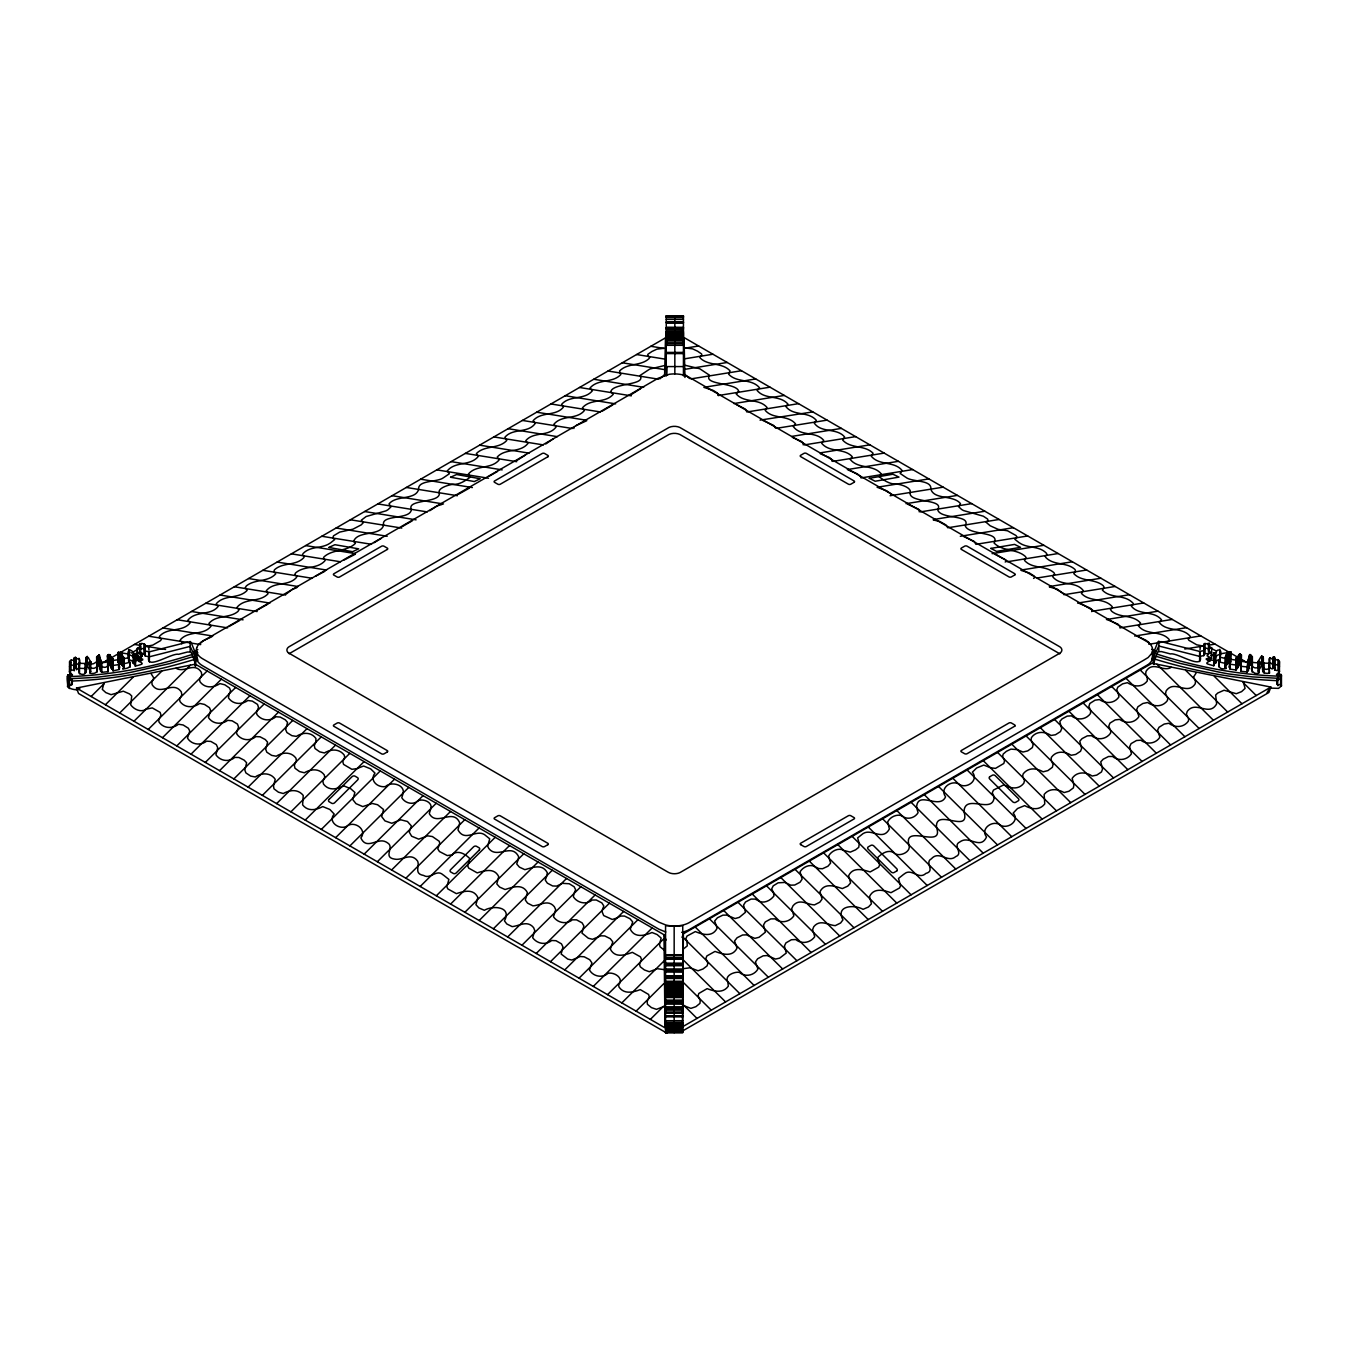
<?xml version="1.0" encoding="UTF-8"?>
<svg xmlns="http://www.w3.org/2000/svg" width="1349" height="1349" viewBox="0 0 1349 1349"><rect width="100%" height="100%" fill="white"/><g stroke="black" fill="none" stroke-linecap="round" stroke-linejoin="round"><path stroke-width="1.5" d="M90.231 673.202L90.4 661.533L90.147 673.32C103.772 675.208 93.081 660.201 98.899 655.091C99.354 680.503 102.322 663.286 99.168 655.31M683.387 933.812L682.375 1026.876L1270.893 687.079L1152.029 663.236L683.387 933.812L682.021 937.42M573.865 428.493L573.881 427.464M947.234 527.071L946.087 525.065L939.916 521.507L933.272 519.921M100.062 668.008L100.146 658.143M664.602 375.663L665.495 337.84L102.473 662.899M666.861 375.039L667.064 366.641M1249.478 654.923C1248.179 658.396 1244.554 681.599 1248.938 667.536C1249.663 628.634 1253.862 692.712 1251.197 655.462M119.403 657.857L118.931 658.801A1.922 1.568 0 0 0 119.42 659.56L113.114 660.454A14.266 11.652 0 0 0 113.215 659.105C110.163 655.968 114.361 673.64 110.888 667.688L110.045 655.007L108.595 654.552L108.004 671.667L101.833 672.342L100.551 671.161L101.141 660.487L99.91 658.835M113.046 658.481L113.029 670.841L119.42 669.475A1.922 1.568 0 0 1 118.931 668.716C121.14 667.89 118.004 664.753 119.403 662.831M140.903 646.289L137.294 648.313L137.497 659.003L142.69 659.121A21.871 17.857 0 0 0 142.69 659.914C135.945 661.684 143.837 662.494 141.847 664.163A61.025 49.829 0 0 1 139.014 665.124L135.237 666.153C136.266 657.671 136.148 655.294 132.168 651.196A3.069 2.513 0 0 0 131.038 650.471C129.133 648.296 127.548 652.478 130.128 652.174M137.497 659.003C137.193 655.58 144.714 657.772 141.949 652.899M1238.938 654.703L1238.483 665.512L1238.955 654.602L1240.406 654.147L1240.996 671.279L1247.167 671.937M108.561 662.781C108.561 670.402 98.275 667.401 99.573 661.33M122.911 668.733L123.973 667.654L120.955 663.944L121.562 652.022L118.105 652.478L119.353 655.799M120.955 663.944L121.68 652.107M108.308 654.788C106.655 654.973 107.633 658.868 108.578 656.744M107.633 656.457L107.886 667.586L108.224 656.912M129.15 649.729C124.192 659.02 137.632 667.907 122.81 668.919M72.121 679.778C73.655 689.491 66.573 685.241 70.755 675.242M1238.955 664.838L1239.765 654.147M70.452 671.094L70.03 672.999A10.202 8.33 0 0 0 70.435 673.842L70.924 675.529M69.794 671.802L70.03 677.957A10.202 8.33 0 0 0 70.435 678.8L71.497 680.79A2.765 2.26 0 0 0 72.205 680.958L71.767 683.656A3.12 2.546 0 0 0 72.121 684.213L72.155 684.297M1238.719 655.041L1238.112 667.3C1234.639 673.252 1238.837 655.58 1235.785 658.717A14.266 11.652 0 0 0 1235.886 660.066L1229.58 659.172A1.922 1.568 0 0 0 1230.069 658.396L1229.597 657.469M1235.819 658.312L1235.785 668.632A14.266 11.652 0 0 0 1235.886 669.981L1229.58 669.087A1.922 1.568 0 0 0 1230.069 668.328L1230.575 651.904L1230.035 663.337A1.922 1.568 0 0 1 1229.58 664.13L1235.886 665.023A14.266 11.652 0 0 1 1235.785 663.674C1236.527 662.494 1243.458 655.344 1240.422 661.314M97.415 656.339L96.622 656.997L97.904 657.486M110.888 667.688L109.994 664.855L108.527 664.484M135.271 666.001C136.603 662.426 132.573 664.703 132.168 661.128A3.069 2.513 0 0 0 131.038 660.403L129.15 659.661M149.081 651.904L178.608 644.417A311.332 254.202 0 0 1 187.612 642.057L191.086 642.242L194.138 649.898A133.922 109.353 0 0 1 195.622 656.137L195.622 666.069A133.922 109.353 0 0 0 194.138 659.813L191.086 652.157L187.612 651.989A311.332 254.202 0 0 0 178.608 654.332C172.183 652.478 145.743 670.79 148.677 657.148A2.985 2.445 0 0 0 147.749 656.474L145.254 656.019L145.085 644.552L141.999 643.406L139.706 643.709L139.706 653.641L141.949 656.221M145.254 656.019L145.085 644.552M1269.746 688.091L1278.515 688.378L1281.449 685.933L1281.449 675.141L1278.245 674.837M1281.533 685.815C1278.194 680.351 1276.356 694.836 1278.565 673.455A10.202 8.33 0 0 0 1278.97 672.611L1279.071 671.144M69.794 676.76L70.772 675.866A6.172 5.042 0 0 1 71.48 675.545L71.784 675.377A32.528 26.558 0 0 0 72.526 674.955L69.44 671.954L69.558 661.87A2.968 2.411 0 0 1 69.861 660.993L71.497 659.998L74.313 660.605A7.167 5.851 0 0 0 74.296 659.661C73.706 656.659 75.932 657.132 76.471 659.273C83.368 654.973 77.011 671.465 79.608 673.674C93.115 679.002 81.075 652.663 88.41 657.671A2.985 2.445 0 0 1 88.596 658.127L90.4 661.533M85.661 662.73L86.1 663.944M1274.653 658.548L1274.704 659.273A7.167 5.851 0 0 0 1274.687 660.217L1277.503 659.61L1279.139 660.605A2.968 2.411 0 0 1 1279.442 661.482L1279.442 671.414A2.968 2.411 0 0 0 1279.139 670.52C1271.163 671.937 1276.255 662.258 1274.232 656.896C1270.623 657.688 1276.424 673.016 1270.185 667.822C1258.55 675.697 1263.271 650.117 1262.9 658.599M1251.585 665.866L1251.535 655.58M90.771 661.752C91.614 668.413 99.236 657.418 99.556 661.718M1240.996 671.279L1241.08 654.585L1241.114 657.283L1240.422 656.339M113.029 670.841L113.114 670.386A14.266 11.652 0 0 0 113.215 669.037L113.181 658.7M86.252 657.435L86.1 658.986M69.44 671.954L69.558 671.802A2.968 2.411 0 0 1 69.861 670.908L71.497 669.913L74.313 670.537A7.167 5.851 0 0 0 74.296 669.576L74.431 658.801M1241.502 654.956L1241.114 667.199L1240.422 666.271M1213.763 665.765L1213.695 663.118L1215.82 662.915L1215.82 653L1213.78 653.085L1213.763 665.765L1209.986 664.72A61.025 49.829 0 0 1 1207.153 663.775C1204.977 662.14 1213.24 661.246 1206.31 659.509A21.871 17.857 0 0 0 1206.31 658.734L1211.722 658.295L1207.051 655.816L1209.294 653.236L1209.294 643.321L1203.915 644.164L1203.746 655.631L1201.251 656.069A2.985 2.445 0 0 0 1200.323 656.744C1203.19 670.335 1176.851 652.123 1170.392 653.945A311.332 254.202 0 0 0 1161.388 651.584L1157.914 651.769L1154.862 659.425A133.922 109.353 0 0 0 1153.648 664.416M1203.915 644.164L1203.746 655.631M1262.9 663.556L1263.339 662.325M1273.321 657.014L1272.495 659.29L1270.185 657.907L1268.971 658.919L1269.409 673.185L1269.139 663.539L1270.64 662.932L1272.495 664.399L1273.911 661.819L1274.704 664.231A7.167 5.851 0 0 0 1274.687 665.175L1277.503 664.568L1279.139 665.563A2.968 2.411 0 0 1 1279.442 666.44L1278.936 666.946M1273.152 657.216L1273.372 668.075M1263.052 657.148C1264.232 663.877 1258.061 674.955 1269.476 673.168M85.78 667.064L85.021 668.48L78.36 668.295L76.505 669.762L75.848 657.621M1151.641 660.015L1153.699 652.225L1152.366 651.466M97.921 658.312C96.386 658.683 96.217 664.231 97.904 662.46M1230.575 651.904C1224.336 650.876 1225.651 662.629 1226.089 668.345M1226.342 654.569L1225.246 667.654M110.399 655.749L110.685 666.811M1215.854 652.882L1216.832 650.808A3.069 2.513 0 0 1 1217.962 650.083C1227.185 648.852 1209.918 671.802 1226.19 668.531M1215.854 662.814L1216.832 660.723A3.069 2.513 0 0 1 1217.962 660.015L1219.85 659.273L1220.221 661.246M403.317 792.841C404.38 784.41 391.058 781.24 385.409 786.585C377.383 787.867 369.238 780.262 374.988 773.112L370.857 769.048A28.38 20.96 -20.8 0 0 370.267 768.711L363.606 766.013L357.148 768.542M315.835 742.27L315.919 738.476C311.096 731.748 302.547 732.254 296.358 736.385L291.907 735.677L286.932 732.558L285.668 729.657L287.556 722.423L285.347 719.826L280.187 717.061L275.972 716.757C270.07 721.513 261.588 720.821 256.917 714.498L256.445 712.424L258.536 707.416L257.507 704.397L252.33 701.109L247.879 700.485C241.724 704.903 233.006 704.566 228.436 697.855L229.178 693.892M430.803 808.641C433.012 802.166 422.557 798.001 417.634 801.036M1220.17 656.423L1219.85 654.299L1217.962 655.041A3.069 2.513 0 0 0 1216.832 655.766C1213.729 658.076 1214.724 661.769 1209.986 659.762A61.025 49.829 0 0 1 1208.906 659.408M79.844 688.563C77.281 692.341 61.093 685.916 70.317 685.444M130.111 667.317L130.145 662.275L123.737 663.759M1270.893 687.079L1268.853 692.509L682.139 1031.226M1278.548 685.005L1276.879 683.825A3.12 2.546 0 0 0 1277.233 683.252L1276.626 680.587A2.765 2.26 0 0 0 1277.503 680.385L1278.65 678.581A10.202 8.33 0 0 0 1278.97 677.569L1279.459 661.634M87.263 656.305L87.263 666.237L85.982 668.429M546.918 875.602L547.306 872.719C542.281 863.225 532.282 867.677 524.862 869.667L519.416 867.137L516.734 864.001L518.252 859.262M181.744 643.777L182.334 642.293L180.024 640.809L180.513 639.595C188.843 630.287 203.547 636.003 211.135 626.054L208.91 623.407C216.616 614.554 229.414 618.618 237.913 611.485L239.077 609.697L236.986 607.944L237.39 606.848C245.72 597.641 259.716 602.716 268.063 593.745L266.191 590.929C273.577 581.149 288.281 586.748 296.409 577.541L296.864 576.31L294.807 574.657L295.465 573.106C303.812 565.433 316.577 569.548 324.654 561.117L325.244 559.835L323.322 558.334L324.03 556.867C333.018 548.739 346.777 552.011 355.394 543.377L353.674 541.404M1229.647 655.412L1230.895 652.073M518.286 859.229L518.674 856.8C511.709 842.383 497.107 859.65 488.642 848.268L487.697 846.16L489.721 838.825L484.696 834.778A28.38 20.96 -20.8 0 0 483.937 834.323C475.506 829.466 464.832 842.383 458.002 829.922L459.739 822.907C453.129 807.343 436.638 827.106 429.286 813.582L430.769 808.675M1225.448 657.03L1225.735 658.11M831.827 461.071L832.299 459.958L829.618 457.648L820.31 453.719M573.831 893.712L573.409 896.866C577.524 903.054 586.377 905.01 592.16 900.036L596.292 899.985L601.839 902.886L603.812 905.972L601.856 911.131L603.678 915.566L612.311 919.478L617.151 917.893M1280.825 676.928L1281.533 675.883M1280.825 681.886L1280.943 679.323L1277.183 679.525M1213.729 663.067L1213.78 653.085M659.948 378.816L664.383 374.853M97.465 655.968L97.094 667.873M107.498 655.344L107.633 666.372M103.907 683.471L102.305 689.373L105.812 692.593L111.073 694.668L123.332 691.194L129.639 693.976L131.73 696L130.735 704.852C133.922 709.355 141.055 712.845 146.08 709.203M97.465 665.9L98.814 665.023L98.814 655.091L98.899 665.006M1228.045 653.624L1228.045 663.539L1226.342 664.484M718.359 395.442L717.415 393.065L713.301 390.485L703.841 387.348M148.997 650.218L148.677 647.216A2.985 2.445 0 0 0 147.749 646.542L145.254 646.104M148.997 655.176L148.677 652.174A2.985 2.445 0 0 0 147.749 651.5L145.254 651.061L143.938 648.616L139.706 648.667L141.223 649.628M403.284 792.875L401.783 797.697C404.852 803.009 412.676 805.336 417.6 801.087M546.868 875.653L545.266 880.088L547.34 883.157L552.635 885.956L556.648 886.108L562.415 883.342L569.244 883.747L574.151 886.782L575.652 889.784L573.881 893.662M315.784 742.304L314.266 745.643L315.025 748.526L319.679 751.831L324.401 752.961C330.775 749.083 339.004 748.425 344.18 755.002L344.737 757.278L342.798 761.73L343.557 764.394L351.853 769.301L356.979 768.66M1262.479 656.693L1261.737 655.918L1260.59 657.267A2.985 2.445 0 0 0 1260.404 657.739L1258.229 661.364L1258.853 672.915C1253.508 675.832 1250.068 667.94 1251.771 667.62M1258.853 672.915L1258.229 671.279L1260.404 667.671A2.985 2.445 0 0 1 1260.59 667.199L1261.737 665.833L1261.737 655.918M1091.763 611.653L1092.117 609.714L1089.773 607.876L1078.728 603.172M229.229 693.841L230.595 690.789L229.566 688.057L224.794 684.786L219.954 683.606C213.665 687.72 205.385 688.715 200.107 681.936L199.483 679.643L201.76 675.056L201.355 672.308C194.323 661.28 184.324 673.505 176.061 668.227M108.578 661.701C105.475 656.019 112.355 662.544 113.215 664.062A14.266 11.652 0 0 1 113.114 665.428L119.42 664.517A1.922 1.568 0 0 1 118.931 663.759L118.206 662.241L121.68 662.039M85.021 673.438L85.021 663.523L86.37 662.258M101.057 670.554L101.141 660.487M1239.596 664.163L1240.473 664.096M1235.819 668.227L1236.864 668.716M803.06 444.732L803.768 443.669L801.694 441.578L792.386 437.346M108.561 657.806C110.551 662.696 100.922 663.944 101.057 660.622M1249.444 666.187L1249.629 664.753L1251.197 665.377M286.14 594.1L292.379 589.361L296.831 587.675M119.724 662.713L119.909 652.579M890.846 495.302L891.031 493.936L886.681 490.8L877.12 487.259L928.871 478.895M1273.152 667.148L1274.721 667.081L1274.704 669.188A7.167 5.851 0 0 0 1274.687 670.149M128.593 651.398L128.577 661.398M1236.864 658.784L1238.112 656.187M630.725 394.903L640.556 388.697M87.162 666.322L88.41 667.586A2.985 2.445 0 0 1 88.596 668.059L90.771 671.684M402.255 526.582L412.221 520.832M429.758 510.715L437.093 505.926L441.848 504.509M97.921 663.27C97.432 670.251 88.528 669.897 88.596 663.101A2.985 2.445 0 0 0 88.41 662.629L87.263 661.263L86.521 662.055M120.955 654.012L123.552 657.418L123.552 667.333M122.169 664.888L122.287 654.855M70.418 675.529C64.651 672.122 68.344 684.297 67.551 686.321M545.738 443.973L553.107 438.948M1196.378 672.578L1193.578 677.046L1195.518 681.178L1195.265 683.724C1187.272 696.202 1174.406 678.952 1166.109 690.958L1165.502 693.74L1167.829 698.394L1167.34 700.654C1162.214 707.399 1153.833 706.825 1147.611 702.492L1142.856 703.487L1137.898 706.758L1136.718 709.523L1138.944 716.589C1134.56 723.317 1125.724 723.89 1119.636 719.388L1115.235 719.877L1109.94 723.115L1108.76 726.15L1110.868 731.209L1110.463 733.283C1105.893 739.623 1097.327 740.449 1091.476 735.66L1087.311 735.863L1082.083 738.611L1079.79 741.208L1081.645 748.408L1080.532 751.275L1075.693 754.445L1071.157 755.271C1064.901 751.275 1056.402 750.466 1051.444 757.261L1050.972 759.538L1053.046 764.411L1052.389 767.294L1047.853 770.616L1043.064 771.83C1036.656 768.053 1028.427 767.176 1023.2 773.82L1022.609 776.113L1024.515 780.548L1023.824 783.213C1018.293 790.227 1010.266 788.238 1003.723 784.882L993.454 790.092L992.257 792.858L994.179 796.837M91.142 696.506L104.379 683.353M105.407 704.751L133.028 677.316M119.69 712.997L161.728 671.246M133.973 721.243L190.411 665.192M148.221 729.472L207.139 670.976M162.47 737.701L221.371 679.188M176.77 745.946L235.67 687.45M191.018 754.175L249.936 695.679M205.301 762.421L264.202 703.908M219.567 770.65L278.467 712.154M233.866 778.913L292.767 720.417M248.115 787.142L307.016 728.645M262.364 795.37L321.264 736.858M276.629 803.599L335.547 745.103M290.895 811.845L349.796 753.332M305.194 820.091L364.095 761.595M321.332 829.416L380.249 770.92M335.631 837.662L394.549 779.166M349.897 845.907L408.798 787.394M364.163 854.136L423.08 795.64M377.332 861.741L436.25 803.245M391.615 869.987L450.515 811.491M405.864 878.216L464.781 819.72M420.163 886.478L479.08 827.982M436.317 895.787L495.218 837.291M450.617 904.049L509.517 845.553M464.865 912.278L523.766 853.782M479.148 920.524L538.049 862.028M493.397 928.753L552.297 870.24M507.646 936.982L566.546 878.486M521.945 945.227L580.846 886.731M536.211 953.473L595.111 894.977M550.476 961.702L609.394 903.206M564.742 969.931L623.643 911.435M579.041 978.194L637.942 919.698M593.273 986.423L652.191 927.927M607.539 994.651L663.978 938.6M621.822 1002.897L663.843 961.146M636.104 1011.143L663.725 983.708M650.37 1019.372L663.607 1006.236M113.181 668.615L112.136 669.104M98.241 655.58L98.005 665.546M1247.167 662.022L1240.996 661.364L1240.439 657.418M602.362 411.074L612.783 404.936M1240.237 664.18L1240.406 654.147M458.475 494.24L469.503 488.051M1199.919 651.5L1170.392 644.029A311.332 254.202 0 0 0 1161.388 641.669L1157.914 641.854L1154.862 649.493A133.922 109.353 0 0 0 1153.378 655.749L1153.378 664.012M131.207 653.135L141.004 647.318M74.347 668.868L74.279 667.468L75.848 667.536M919.124 511.76L919.748 510.411L918.585 509.197L907.658 504.222M517.207 460.262L525.334 455.102M1278.076 675.141L1278.582 673.522M228.908 626.56L239.667 620.473M123.265 658.514L123.552 657.418M123.265 663.472C124.513 659.965 117.785 653.759 119.049 659.779A4.856 3.963 0 0 0 119.353 660.757M683.454 948.954L687.282 945.885L686.911 941.197M257.389 610.018L267.996 604.065M1203.915 654.08L1209.294 653.236M101.799 662.376L101.9 672.291M373.943 542.804L381.177 538.42M1005.207 562.027L1006.236 561.235L1005.477 559.751L994.23 553.95M1033.604 578.417L1034.767 577.541L1034.009 575.939L1029.354 572.971L1021.328 570.475M1241.4 665.883L1240.692 664.315M195.622 656.137L195.285 666.305M195.285 661.347L195.622 661.111A133.922 109.353 0 0 0 194.138 654.855L190.175 646.39L149.081 656.862M1229.732 662.595C1231.974 662.612 1226.595 668.666 1230.423 667.384M1207.777 644.266L1209.294 643.321M1207.777 649.223L1209.294 648.279L1205.062 648.228L1203.746 650.673L1201.251 651.112A2.985 2.445 0 0 0 1200.323 651.786L1200.003 654.788M489.114 476.248L497.562 471.425M71.851 682.29L71.969 678.901M344.029 560.054L355.276 554.254M315.497 576.242L324.873 571.302M1279.56 671.566L1276.474 674.567A32.528 26.558 0 0 0 1277.216 674.989L1277.52 675.141A6.172 5.042 0 0 1 1278.228 675.478L1279.206 676.372M617.201 917.843L620.725 916.038L624.486 916.055L629.916 918.686L632.698 921.907L630.253 929.141C634.806 938.415 644.873 935.531 652.005 932.496L657.132 934.553L661.145 938.078L659.476 944.334L660.083 946.813L663.91 949.881M575.972 425.643L586.798 420.686M202.249 641.466L658.093 378.276L669.256 374.297A21.55 12.445 0 0 1 677.316 374.027A21.365 12.326 0 0 1 688.53 376.911L1147.797 642.107A21.365 12.343 0 0 1 1151.709 646.323A21.55 12.445 0 0 1 1151.844 653.27L1148.134 657.536L1143.514 660.336L688.816 922.834A21.365 12.326 0 0 1 681.667 925.313A21.517 12.428 0 0 1 665.765 924.976L658.936 922.21L202.637 658.767A21.365 12.343 0 0 1 197.966 654.737A21.533 12.428 0 0 1 196.684 647.824M197.139 651.769L195.807 652.528L197.865 660.319M289.124 653.725L669.104 434.395A8.6 4.974 0 0 1 679.829 434.462L1059.791 653.81M1238.483 665.512L1238.365 666.473L1238.365 655.648M452.033 854.828C457.615 849.432 465.439 854.018 469.789 858.639L467.732 866.007L468.727 868.132L477.209 872.87C484.476 870.712 494.29 867.424 498.759 876.681L496.803 883.915L499.636 887.086L505.049 889.514C512.418 887.271 522.518 883.157 527.392 892.616L525.317 900.036L527.577 903.139L532.906 905.837C540.14 905.533 547.863 898.957 554.338 906.697L555.704 909.681L553.495 916.78C557.71 923.003 566.529 924.706 572.381 919.799L576.563 919.849L582.093 922.851L583.864 925.937L581.992 933.12L588.333 938.23L592.531 939.292L600.946 935.801L604.79 935.936L610.271 938.685L612.8 941.889L610.338 949.089C615.127 958.515 625.11 954.991 632.377 952.343L640.471 956.863L641.517 959.409L639.51 964.299L640.286 966.828L644.417 969.965L649.307 971.718L657.368 968.717L663.809 969.577M140.903 651.263L137.294 653.27L138.273 653.725M141.544 656.407L141.544 653.101M146.114 709.169L152.285 707.905L160.126 712.373L161.02 715.206L158.693 719.911L159.047 722.137C163.92 728.814 172.487 728.865 178.54 724.228L183.16 724.986L188.354 728.241L189.771 731.057L187.494 738.139C191.659 744.783 200.596 745.828 206.582 741.157L210.882 741.444L216.312 744.597L217.729 747.683L215.941 754.833C220.376 761.14 228.993 762.32 234.81 757.413L238.891 757.48L244.186 760.162L246.631 762.775L244.843 770.026L245.889 772.893L250.661 776.08L255.248 776.973C261.504 772.589 270.694 772.437 275.23 779.334L273.493 785.978L273.999 788.861L278.45 792.2L283.29 793.532C289.748 789.873 297.927 788.794 303.238 795.438L302.614 804.864C308.112 811.913 316.189 809.99 322.731 806.584L329.51 809.316A27.604 20.387 -20.8 0 1 329.982 809.585L334.215 814.054C326.93 822.114 340.808 831.237 347.907 825.487C355.428 821.103 367.232 829.989 360.874 837.914C366.49 850.426 377.113 837.763 385.443 841.692A16.373 12.107 -20.8 0 1 387.551 842.906C394.987 847.189 382.475 857.188 394.515 859.094C402.306 860.898 410.855 851.826 417.634 861.134C419.977 866.294 413.502 873.714 423.67 875.467C430.601 879.7 436.435 868.621 443.13 874.911A27.604 20.387 -20.8 0 1 443.602 875.197L448.88 879.413L446.839 886.782L447.834 888.924L456.384 893.645C463.618 891.284 473.465 888.3 477.85 897.49L475.944 904.741L478.912 907.944L484.358 910.288C492.925 905.196 512.266 906.511 504.442 920.844L506.802 923.964L512.131 926.611C519.365 926.055 527.206 919.816 533.614 927.64L534.777 930.591L532.653 937.673C537.071 943.878 545.789 945.362 551.69 940.489L555.99 940.708L561.437 943.845L562.955 946.897L561.167 954.047L567.744 959.105L571.841 960.033L580.255 956.508L584.218 956.795L589.732 959.712L591.924 962.899L589.479 970.066C593.341 976.592 602.362 978.362 608.045 973.304C614.537 971.887 624.3 978.295 618.601 984.955L619.039 987.097C624.351 994.651 633.221 992.274 640.269 989.61L648.616 994.466L649.274 996.827L647.149 1001.548L647.436 1004.331L651.483 1007.636L656.491 1009.339L663.607 1006.607M451.949 854.878L447.261 855.586L439.437 851.523L437.801 848.926L439.74 843.412L439.285 841.321L432.388 836.549L427.734 835.857L418.696 839.145L411.647 836.228L409.236 832.114L411.378 825.942L407.449 821.49L400.754 819.804L391.8 823.278L384.937 820.883L381.716 816.668L383.521 809.484L377.602 804.746L372.29 803.464L362.78 806.584L355.984 803.65L352.763 799.552L354.905 792.487L350.824 788.794L343.658 785.809C337.098 789.148 329.089 791.205 323.558 784.157L322.849 781.493L324.772 777.058L324.182 774.748C318.954 768.104 310.708 768.997 304.318 772.775L299.529 771.561L294.993 768.239L294.335 765.355L296.392 760.482L295.937 758.189C290.979 751.41 282.481 752.219 276.225 756.216L271.689 755.389L266.832 752.219L265.719 749.353L267.591 742.152L265.281 739.539L260.07 736.807L255.905 736.588C250.037 741.394 241.488 740.567 236.918 734.227L236.513 732.153L238.604 727.094L237.441 724.042L232.129 720.804L227.745 720.332C221.674 724.801 212.822 724.278 208.437 717.533L210.663 710.468L209.466 707.685L204.508 704.431L199.77 703.419C193.548 707.77 185.167 708.343 180.041 701.598L179.552 699.338L181.862 694.684L181.272 691.902C172.959 679.879 160.109 697.129 152.117 684.668L151.864 682.122L153.803 677.991L150.987 673.505M197.831 649.577L193.902 651.584M133.956 653.928L134.158 663.759M664.281 365.613L649.78 369.036L639.982 375.528C646.694 385.544 613.104 382.661 610.81 391.598L613.272 394.245C605.145 403.756 590.66 398.242 582.464 407.786L584.336 410.585C576.546 419.994 561.993 414.598 553.967 424.176L556.176 426.857C548.79 437.11 533.664 431.157 525.79 440.668L527.864 443.534C519.938 453.281 505.504 447.952 497.275 456.974L499.231 459.79C491.272 469.671 476.079 464.393 468.204 474.292L470.261 477.141C465.22 480.817 459.486 484.797 452.944 484.325C448.492 484.797 437.481 488.237 439.268 492.705C441.342 503.497 406.572 498.877 411.293 509.332M1229.816 667.536L1229.917 655.934M1171.303 667.3C1163.04 672.595 1153.058 660.352 1146.026 671.38L1145.621 674.129L1147.173 676.928M1199.919 656.457L1158.825 646.002L1154.862 654.45A133.922 109.353 0 0 0 1153.378 660.706L1153.715 660.959M99.91 668.75L101.141 670.419M1220.137 653.86L1229.344 652.376L1229.209 662.224L1230.895 662.005M211.844 636.745L203.783 640.438L200.579 642.714L200.613 644.586L148.694 636.205M108.949 664.635L108.679 654.569M129.116 661.061L129.234 649.712M192.317 654.417C152.791 667.232 111.579 675.141 70.013 676.557M192.856 656.693L169.67 663.59L132.657 671.937A290.642 237.306 0 0 1 120.297 674.331L96.656 677.299L70.941 678.699M683.572 968.649L690.014 967.773L698.057 970.774L702.964 969.02L707.078 965.884L707.871 963.355L705.864 958.464L706.893 955.935L715.004 951.416C722.255 954.063 732.254 957.571 737.043 948.145L734.581 940.944L737.11 937.74L742.574 934.992L746.419 934.857L754.85 938.348L759.049 937.285L765.389 932.176L763.517 924.992L765.288 921.923L770.802 918.905L775.001 918.854C780.852 923.761 789.671 922.058 793.87 915.836L791.678 908.737L793.043 905.752C799.535 897.996 807.208 904.656 814.476 904.892L819.804 902.194L822.064 899.092L819.99 891.672C824.863 882.212 834.964 886.344 842.332 888.569L847.745 886.141L850.578 882.971L848.622 875.737C853.091 866.496 862.905 869.768 870.172 871.926L878.654 867.188L879.632 865.063L877.592 857.694C881.808 853.31 889.379 848.487 894.893 853.63C900.002 856.8 910.626 852.079 909.142 845.772C902.11 822.553 944.3 850.022 936.543 827.561C934.587 807.073 970.757 834.812 963.995 811.71C964.822 792.774 992.898 815.1 994.213 796.905M86.758 666.979L86.876 657.014M1249.832 664.838L1249.916 654.889M193.986 659.577C154.612 671.566 113.94 679.458 72.762 681.009M137.817 655.547L135.237 656.238L135.22 653.472M128.678 657.671L123.737 658.801M139.706 653.641L145.085 654.484M1238.365 666.473L1238.112 667.3M667.081 1033.25L78.546 693.47L76.488 688.057L195.335 664.163L663.978 934.722L666.052 940.152M1269.476 663.253L1263.979 663.118L1262.63 661.87M685.427 348.126L698.664 345.985M685.309 358.699L712.93 354.231M685.191 369.272L727.212 362.476M690.89 378.9L741.495 370.722M705.831 387.011L755.76 378.951M718.191 395.544L769.992 387.18M733.873 403.57L784.292 395.426M798.557 403.655L746.924 412.001L745.356 409.118L736.723 404.633M812.823 411.9L760.043 420.129M777.193 428.206L827.089 420.129M792.116 436.351L841.388 428.392M804.156 444.934L855.637 436.621M820.445 452.842L869.886 444.85M832.771 461.392L884.168 453.095M847.341 469.57L898.417 461.324M860.982 477.934L912.717 469.57M890.087 495.724L943.17 487.158M906.022 503.683L957.419 495.387M920.254 511.929L971.702 503.615M933.424 519.534L984.871 511.22M947.74 527.779L999.137 519.466M960.319 536.278L1013.403 527.695M1027.702 535.958L975.951 544.322L974.147 541.387L963.624 536.514M992.088 553.63L1043.839 545.283M1007.062 561.791L1058.139 553.528M1020.991 570.071L1072.388 561.757M1037.229 577.996L1086.67 570.003M1049.438 586.545L1100.919 578.232M1063.923 594.74L1115.168 586.461M1077.581 603.104L1129.467 594.724M1092.353 611.249L1143.733 602.952M1106.433 619.528L1158.015 611.181M1119.855 627.892L1172.264 619.427M1134.694 636.053L1186.564 627.673M1200.812 635.902L1148.893 644.282L1148.926 642.411L1145.723 640.134L1137.662 636.441M1184.793 649.021L1203.544 645.986M1209.109 645.092L1215.061 644.131M1210.846 655.361L1214.572 654.754M1240.068 661.195L1243.626 660.622M69.541 662.022L70.806 662.747M1203.746 645.699L1201.251 646.154A2.985 2.445 0 0 0 1200.323 646.829L1200.003 649.83M1267.015 692.712L1269.342 688.766M664.079 348.261L656.963 349.138L651.955 351.482L647.908 354.264L647.621 355.664L649.746 357.232L649.088 358.547C640.792 366.456 627.605 362.577 619.511 371.059L620.86 374.499C612.513 383.554 598.062 378.428 589.951 388.107L592.413 390.738C584.421 400.417 569.885 394.869 561.639 404.312L563.427 407.111C555.788 416.656 541.185 411.209 533.125 420.719L535.249 423.401C527.999 433.737 512.789 427.785 504.914 437.261L506.752 440.482C498.624 449.335 484.662 445.035 476.416 453.551L478.322 456.384C470.396 466.332 455.186 461.021 447.312 470.902L449.352 473.752L444.074 477.344A27.604 9.595 -14.8 0 1 443.619 477.613C437.632 482.571 417.617 479.704 418.612 489.434C415.408 500.378 396.016 494.965 389.035 503.919L390.974 506.887L388.023 509.669A16.373 5.7 -14.8 0 1 385.915 510.883L366.152 516.515L361.347 520.174L363.387 522.586L361.228 524.862L352.966 529.179L339.712 532.096L333.54 535.806L332.731 538.015M85.021 663.523L78.815 663.253L76.589 664.619L75.089 662.207L74.296 664.619A7.167 5.851 0 0 1 74.313 665.58L71.497 664.956L69.861 665.951A2.968 2.411 0 0 0 69.558 666.844L70.064 667.35M146.114 646.407L152.774 645.109L160.598 640.606L161.492 639.004L159.165 637.504L159.519 636.34C167.816 626.88 182.469 632.597 190.243 622.749L187.966 620.118C195.858 610.389 210.68 616.021 218.201 606.392L216.093 604.622L216.413 603.559C224.71 594.268 238.689 599.31 247.103 590.44L245.316 587.591L246.361 585.921C254.86 578.856 267.827 582.397 275.702 573.915L273.965 571.318L274.471 569.818C282.801 562.061 295.6 566.175 303.71 557.778L304.368 556.496L302.463 554.979L303.087 553.528C310.489 545.738 321.77 548.959 329.982 543.209A27.604 9.595 -14.8 0 0 330.454 542.956L334.687 539.549L332.748 538.032M666.254 315.902L683.437 315.784L683.437 375.949M666.254 316.155L683.437 316.155M666.254 316.442L683.437 316.442M666.254 316.745L683.437 316.745M666.254 317.555L683.437 317.555M666.254 319.393L683.437 319.393M666.254 322.023L683.437 322.023M666.254 322.377L683.437 322.377M666.254 322.512L683.437 322.529M666.254 322.816L683.437 322.816M666.254 327.908L683.437 328.009M666.254 328.127L683.437 328.127M666.254 328.38L683.437 328.38M666.254 329.578L683.437 329.578M666.254 331.196L683.437 331.196M666.254 331.685L683.437 331.685L666.254 331.938M666.254 332.984L683.437 332.967M666.254 333.304L683.437 333.304M666.254 333.591L683.437 333.591M666.254 333.827L683.437 333.877M666.254 334.754L683.437 334.754M666.254 334.99L683.437 334.99M666.254 335.378L683.437 335.26M666.254 335.614L683.437 335.614M683.437 335.901L666.254 335.901L683.437 336.171M666.254 336.491L683.437 336.491M666.254 336.862L683.437 336.862M666.254 337.149L683.437 337.25M666.254 337.554L683.437 337.554M666.254 337.705L683.437 337.705M666.254 339.189L683.437 339.189M666.254 339.712L683.437 339.712M666.254 340.37L683.437 340.37M666.254 342.106L683.437 342.106M666.254 343.658L683.437 343.658M666.254 345.31L683.437 345.31M666.254 352.409L683.437 352.409M666.254 353.59L683.437 353.59M666.254 366.574L683.437 366.574M665.563 954.738L682.746 954.738M665.563 954.974L682.746 954.974M665.563 957.234L682.746 957.234M665.563 958.532L682.746 958.532M665.563 958.937L682.746 958.937M665.563 959.021L682.746 959.038M665.563 963.22L682.746 963.22M665.563 963.692L682.746 963.692M665.563 963.894L682.746 963.894M665.563 964.383L682.746 964.383M665.563 965.462L682.746 965.378M665.563 965.547L682.746 965.547M665.563 970.403L682.746 970.403M665.563 970.622L682.746 970.622M665.563 971.347L682.746 971.347M665.563 971.415L682.746 971.55M665.563 971.752L682.746 971.752M665.563 976.457L682.746 976.457M665.563 977.536L682.746 977.536M665.563 978.109L682.746 977.924M665.563 978.261L682.746 978.261M665.563 978.463L682.746 978.463M665.563 981.364L682.746 981.364M665.563 981.65L682.746 981.65M665.563 981.87L682.746 981.87M665.563 982.376L682.746 982.376M665.563 982.628L682.746 982.628M682.746 983.269L665.563 983.438L682.746 983.573M665.563 984.804L682.746 984.804M665.563 985.613L682.746 985.664M682.746 985.782L665.563 985.984L682.746 986.035M665.563 986.355L682.746 986.355M665.563 986.743L682.746 986.743M665.563 986.861L682.746 986.861M665.563 987.249L682.746 987.249M665.563 987.468L682.746 987.468M665.563 988.227L682.746 988.227M665.563 988.345L682.746 988.345M665.563 988.615L682.746 988.615M665.563 989.559L682.746 989.407M665.563 990.807L682.746 990.807M665.563 991.97L682.746 992.055L665.563 992.257M665.563 993.235L682.746 993.235M665.563 993.555L682.746 993.555M665.563 993.876L682.746 993.876M665.563 994.28L682.746 994.28M665.563 995.09L682.746 995.09M665.563 995.444L682.746 995.444M665.563 996.169L682.746 996.169M665.563 997.535L682.746 997.535M665.563 1000.115L682.746 1000.115M665.563 1001.042L682.746 1001.042M665.563 1001.329L682.746 1001.329M665.563 1002.003L682.746 1002.003M665.563 1002.189L682.746 1002.189M665.563 1002.762L682.746 1002.762M665.563 1003.032L682.746 1003.032M665.563 1003.285L682.746 1003.302M665.563 1003.454L682.746 1003.454M665.563 1003.875L682.746 1003.909M665.563 1006.809L682.746 1006.809M665.563 1008.85L682.746 1008.85M665.563 1009.069L682.746 1009.069M665.563 1010.131L682.746 1010.131M665.563 1011.969L682.746 1011.969M665.563 1013.234L682.746 1013.234M665.563 1016.05L682.746 1016.05M665.563 1016.134L682.746 1016.134M665.563 1016.859L682.746 1016.859M665.563 1020.721L682.746 1020.721M665.563 1022.407L682.746 1022.407M665.563 1023.453L682.746 1023.453M665.563 1026.909L682.746 1026.909M665.563 1029.051L682.746 1029.051M665.563 1029.405L682.746 1029.405M665.563 1029.658L682.746 1029.658M665.563 1032.423L682.746 1032.423M665.563 1032.71L682.746 1032.727L682.746 925.819L665.563 925.819L665.563 1032.727M1203.392 646.104L1196.732 644.805L1188.907 640.303L1188.014 638.701L1190.341 637.2L1189.987 636.037C1181.673 626.627 1167.02 632.327 1159.263 622.462L1161.54 619.815C1153.648 610.136 1138.826 615.751 1131.305 606.089L1133.413 604.335L1133.093 603.256C1124.796 593.965 1110.817 599.007 1102.403 590.137L1104.19 587.287L1103.145 585.618C1094.646 578.502 1081.679 582.093 1073.804 573.612L1075.541 571.015L1075.035 569.514C1066.705 561.757 1053.906 565.872 1045.795 557.474L1045.138 556.193L1047.043 554.675L1046.419 553.225C1039.017 545.434 1027.736 548.655 1019.524 542.905A27.604 9.595 14.8 0 1 1019.051 542.652L1014.819 539.246L1017.146 537.29L1015.966 535.502L1007.501 530.781L998.041 529.314L990.183 525.773L986.119 522.282L988.075 520.461L987.569 519.028L983.354 516.212L963.591 510.58A16.373 5.7 14.8 0 1 961.483 509.366L958.532 506.583L960.471 503.615C953.423 494.645 934.267 500.091 930.844 489.164C932.092 479.435 911.806 482.301 905.887 477.31A27.604 9.595 14.8 0 1 905.432 477.04L900.154 473.448L902.194 470.599C894.32 460.7 879.11 466.012 871.184 456.08L873.09 453.247C864.844 444.732 850.882 449.032 842.754 440.179L844.592 436.958C836.717 427.498 821.524 433.451 814.256 423.097L816.381 420.416C808.321 410.905 793.718 416.352 786.079 406.808L787.867 404.009C779.621 394.566 765.085 400.113 757.093 390.434L759.554 387.804C751.444 378.142 736.992 383.268 728.645 374.196L729.994 370.756C721.917 362.207 708.714 366.135 700.418 358.244L699.76 356.929L701.885 355.36L701.598 353.961L697.551 351.178L692.543 348.835L685.427 347.958M1258.802 662.932L1252.901 662.46L1249.511 659.796L1247.201 666.929L1240.996 666.322L1240.439 662.376M1278.059 678.294L1252.344 676.894L1228.703 673.944A290.642 237.306 0 0 1 1216.343 671.549L1179.33 663.202L1156.144 656.288M1278.987 676.169C1237.421 674.753 1196.209 666.844 1156.683 654.029M1276.238 680.604C1235.06 679.053 1194.388 671.161 1155.014 659.172M1261.838 665.934L1262.58 666.777M1251.805 656.778L1251.096 657.098M75.628 668.463L75.679 657.401M1250.877 655.226L1250.995 665.158M1049.404 586.95L1057.127 589.058L1063.366 593.796M1218.855 661.87L1225.263 663.371M71.817 679.913L68.057 679.727L68.175 682.274M650.842 346.288L664.079 348.43M636.576 354.534L664.197 358.986M622.294 362.78L664.315 369.575M608.011 371.026L658.616 379.204M593.745 379.254L643.675 387.315M579.514 387.483L631.315 395.847M565.214 395.729L615.633 403.874M550.948 403.958L600.541 411.985M536.683 412.204L586.073 420.18M522.417 420.433L572.313 428.51M508.118 428.695L557.39 436.654M493.869 436.924L543.36 444.917M479.62 445.153L529.061 453.146M465.338 453.399L516.734 461.695M451.089 461.628L502.165 469.874M436.789 469.874L488.523 478.237M420.635 479.199L472.386 487.562M406.336 487.461L457.429 495.707M392.087 495.69L443.484 503.986M377.804 503.919L427.262 511.912M364.635 511.524L416.082 519.837M350.369 519.77L401.766 528.083M336.103 527.999L387.197 536.261M321.804 536.261L371.565 544.305M305.667 545.586L355.428 553.613M291.367 553.832L340.454 561.774M277.118 562.061L326.525 570.054M262.836 570.307L312.277 578.299M248.587 578.536L298.078 586.528M234.338 586.764L285.583 595.044M220.039 595.01L269.935 603.087M205.773 603.256L257.153 611.552M191.491 611.485L243.073 619.832M177.242 619.731L227.661 627.875M162.942 627.976L212.771 636.037M134.445 644.434L140.397 645.395M144.545 646.07L165.573 649.459M120.162 652.68L129.369 654.164M133.079 654.771L138.66 655.665M105.88 660.926L109.438 661.499M79.524 673.573L79.456 663.438M843.58 850.342C838.589 847.324 831.321 851.067 828.708 855.873L829.079 858.301M859.279 843.462L858.74 847.341L855.57 849.853L850.292 852.113L843.681 850.41M1107.209 619.613L1117.95 624.132L1120.648 627.386M1225.263 658.413L1220.322 657.283M1262.479 661.651L1261.737 660.875L1260.59 662.241A2.985 2.445 0 0 0 1260.404 662.696C1260.489 669.475 1251.703 669.812 1251.079 662.882M1208.097 645.901L1211.706 647.908L1210.727 648.38M1208.097 650.859L1211.706 652.882L1210.727 653.338M762.708 420.382L773.533 425.34L775.641 428.189M1211.183 655.159L1213.763 655.833L1213.695 653.287M848.352 470.093L857.222 473.786L861.337 477.226M1262.124 666.541L1262.124 656.626M665.765 931.99L658.936 929.225L202.637 665.782A21.365 12.343 0 0 1 196.769 659.492A21.533 12.428 0 0 1 197.78 652.562M990.436 767.783L995.511 768.374L1003.825 763.467L1004.567 760.802L1002.627 756.351L1003.184 754.074L1006.388 751.309L1010.957 749.117L1017.315 749.622M759.774 901.52C764.967 903.459 770.886 900.087 773.972 895.938L773.533 892.785M109.589 654.889L109.674 664.838M1229.209 662.224L1227.438 661.55L1228.045 663.539M112.136 659.172L110.635 656.036M902.329 816.01C897.119 813.481 889.935 817.039 887.642 821.979L889.379 828.994C882.566 841.422 871.96 828.286 863.427 833.412A28.38 20.96 20.8 0 0 862.854 833.749L857.644 837.898L859.195 843.361M814.762 866.496C809.569 863.815 802.874 867.154 800.058 871.808L802.115 879.16L800.041 882.229L794.73 885.028L790.733 885.18L784.949 882.431L778.12 882.819L773.213 885.855L771.712 888.856L773.5 892.734M685.225 365.309L699.726 368.732L709.523 375.224C702.812 385.241 736.52 382.34 738.696 391.294L736.234 393.942C744.361 403.452 758.846 397.938 767.041 407.482L765.17 410.281C772.96 419.708 787.512 414.295 795.539 423.873L793.33 426.554C800.716 436.823 815.841 430.871 823.716 440.364L821.642 443.231C829.568 452.977 844.002 447.649 852.231 456.67L850.275 459.486C858.234 469.368 873.427 464.09 881.302 473.988L879.244 476.838C883.966 480.21 889.193 484.021 895.247 484.021C900.339 483.903 911.62 487.663 910.238 492.402C907.725 503.329 945.059 498.54 937.673 509.618C940.051 519.719 971.685 514.154 965.226 525.756C968.683 535.772 1000.958 530.916 994.112 543.074C1002.745 551.674 1016.471 548.453 1025.476 556.564L1026.184 558.031L1024.262 559.548L1024.852 560.813C1032.929 569.244 1045.694 565.13 1054.041 572.802L1054.699 574.354L1052.642 576.006L1053.097 577.237C1061.225 586.444 1075.929 580.846 1083.314 590.626L1081.443 593.442C1089.79 602.413 1103.786 597.337 1112.116 606.544L1112.52 607.64L1110.429 609.394L1111.593 611.181C1120.092 618.314 1132.89 614.25 1140.596 623.103L1138.371 625.751C1145.959 635.716 1160.663 630.034 1168.993 639.291L1169.482 640.505L1167.172 641.989L1167.762 643.473M1209.817 647.621L1216.174 650.96M1155.604 651.28L1151.675 649.274M759.723 901.452L755.204 899.109L751.089 899.058L745.525 901.975L743.569 905.044L745.474 912.278L739.336 917.371L735.07 918.551L726.639 915.111L722.879 915.145L717.449 917.758L714.666 920.979L717.112 928.213C712.559 937.471 702.509 934.604 695.359 931.569L687.012 936.054L685.916 938.584L686.81 941.079M683.774 1005.646L690.89 1008.378L695.899 1006.674L699.946 1003.369L700.232 1000.587L698.107 995.866L698.765 993.505L707.112 988.648C714.161 991.313 723.03 993.69 728.342 986.136L727.735 981.65M990.233 767.615L983.758 765.085L977.098 767.8A28.38 20.96 20.8 0 0 976.507 768.121L972.376 772.184C978.716 779.739 968.16 788.507 960.235 784.949C952.714 778.609 938.904 787.934 945.582 796.77C939.629 810.445 917.253 789.452 916.561 807.714M902.363 816.044C907.27 820.276 915.044 817.916 918.096 812.654L916.629 807.798M139.706 643.709L141.223 644.67M1017.348 749.656L1022.964 752.034L1027.685 750.904L1032.356 747.599L1033.115 744.715L1031.041 739.825L1031.445 737.566C1036.285 730.821 1044.817 731.343 1051.006 735.458L1055.474 734.75L1060.432 731.613L1061.697 728.73L1059.808 721.496L1062.017 718.916L1067.177 716.134L1071.41 715.83C1077.295 720.585 1085.776 719.894 1090.447 713.57L1090.7 710.468M814.83 866.564L818.641 868.537L822.519 868.739L827.966 866.21L830.647 863.073L829.112 858.335M1247.032 662.595L684.01 337.537L684.955 377.45M800.783 844.693L803.903 846.481A1.737 0.995 0 0 0 806.23 846.565L854.102 818.927A1.737 0.995 0 0 0 854.001 817.561L850.781 815.707A1.737 0.995 0 0 0 848.369 815.723L800.75 843.209A1.737 0.995 0 0 0 800.648 844.609M76.488 688.057L665.023 1027.837L663.978 934.722M1251.096 662.055C1252.715 663.826 1252.648 658.261 1251.079 657.924M1229.664 667.502L1229.681 652.241M288.45 652.882L668.295 872.297A8.617 4.974 0 0 0 675.9 873.663A8.566 4.958 0 0 0 680.318 872.381L1060.179 652.983A8.617 4.974 0 0 0 1061.781 649.392A8.566 4.958 0 0 0 1059.791 646.795L679.829 427.448A8.6 4.974 0 0 0 669.104 427.38L289.124 646.711A8.566 4.941 0 0 0 287.404 648.363A8.617 4.974 0 0 0 288.45 652.882M1277.031 681.801L1277.031 678.496M685.123 374.55L689.558 378.513M1153.378 655.749L1153.715 664.264M1225.735 663.084C1224.588 659.543 1231.165 653.422 1229.951 659.374A4.856 3.963 0 0 1 1229.647 660.369M411.344 509.349C410.872 520.174 380.637 514.154 383.639 525.048C380.587 536.615 357.687 530.123 353.623 541.387M109.438 664.703L109.235 654.535M1226.713 654.45L1226.831 664.501M109.994 654.939L110.045 665.242M1243.002 682.409L1256.256 695.544M1214.353 676.372L1241.991 703.773M1185.653 670.318L1227.691 712.036M1156.97 664.264L1213.426 720.265M1140.242 670.048L1199.16 728.494M1125.993 678.277L1184.911 736.723M1111.694 686.523L1170.612 744.985M1097.428 694.752L1156.363 753.214M1083.163 702.998L1142.097 761.443M1068.897 711.227L1127.831 769.689M1054.598 719.489L1113.532 777.935M1040.349 727.718L1099.266 786.18M1026.1 735.947L1085.034 794.392M1011.817 744.193L1070.752 802.638M997.569 752.422L1056.486 810.867M983.269 760.667L1042.187 819.13M967.132 769.992L1026.049 828.438M952.832 778.255L1011.75 836.7M938.567 786.484L997.501 844.929M924.301 794.73L983.219 853.175M911.131 802.318L970.049 860.78M896.849 810.564L955.766 869.026M882.6 818.792L941.518 877.255M868.301 827.055L927.218 885.5M852.146 836.38L911.081 894.825M837.847 844.626L896.781 903.088M823.598 852.855L882.516 911.317M809.316 861.1L868.25 919.563M795.067 869.329L854.001 927.775M780.818 877.558L839.736 936.004M766.519 885.821L825.436 944.266M752.253 894.05L811.171 952.512M737.987 902.279L796.905 960.741M723.722 910.524L782.656 968.97M709.422 918.77L768.357 977.232M695.19 926.999L754.108 985.444M683.403 937.673L739.859 993.69M683.521 960.218L725.577 1001.919M683.656 982.763L711.277 1010.182M683.774 1005.275L697.011 1018.411M110.045 655.31L110.281 665.344M133.18 653.388L133.18 663.32M1227.32 651.719L1227.438 664.383M67.467 676.287L68.175 677.316M1118.136 692.931L1116.77 689.879L1117.798 687.13L1122.57 683.859L1127.427 682.678C1133.716 686.793 1141.996 687.788 1147.274 681.009L1147.223 676.979M727.701 981.617C724.329 975.445 734.665 971.482 739.336 972.342C745.019 977.401 754.057 975.631 757.902 969.105L755.457 961.938L757.649 958.768L763.163 955.834L767.126 955.547L775.54 959.072L779.638 958.144L786.231 953.085L784.427 945.953L785.944 942.884L791.391 939.747L795.691 939.528C801.61 944.401 810.311 942.917 814.729 936.712L812.604 929.646L813.767 926.679C820.175 918.871 828.016 925.094 835.25 925.65L840.596 923.003L842.94 919.883C835.065 905.398 854.541 904.353 863.04 909.344L868.469 906.983L871.437 903.796L869.532 896.529C873.916 887.338 883.78 890.34 890.998 892.684L899.547 887.962L900.542 885.821L898.501 878.452L903.796 874.236A27.604 20.387 20.8 0 1 904.252 873.967C911.536 867.609 918.534 880.307 925.886 873.41C935.666 870.931 924.267 862.483 931.35 858.841C939.073 849.954 947.807 863.478 955.716 856.615C963.861 853.462 952.158 845.452 959.83 841.961A16.373 12.09 20.8 0 1 961.938 840.747C970.268 836.818 980.908 849.448 986.524 836.953C980.167 829.045 991.903 820.175 999.44 824.492C1006.506 830.276 1020.519 821.204 1013.183 813.093L1017.416 808.624A27.604 20.387 20.8 0 1 1017.871 808.371L1024.65 805.623C1031.159 809.063 1039.303 810.934 1044.767 803.903L1044.143 794.477C1049.455 787.833 1057.633 788.912 1064.091 792.571L1068.948 791.239L1073.382 787.9L1073.888 785.017L1072.168 778.373C1076.704 771.459 1085.878 771.695 1092.134 776.029L1096.72 775.119L1101.492 771.932L1102.538 769.065L1100.75 761.831L1103.195 759.2L1108.49 756.519L1112.571 756.452C1118.388 761.359 1127.022 760.178 1131.44 753.872L1129.653 746.722L1131.069 743.636L1136.516 740.5L1140.799 740.196C1146.785 744.867 1155.722 743.822 1159.887 737.178L1157.611 730.096L1159.027 727.28L1164.221 724.042L1168.841 723.266C1174.912 727.904 1183.478 727.853 1188.351 721.175L1188.688 718.95L1186.361 714.262L1187.255 711.412C1195.737 699.878 1209.159 717.348 1216.646 703.891L1215.651 695.055L1217.742 693.032L1224.049 690.233L1236.308 693.706L1241.586 691.632L1245.076 688.412L1243.491 682.51M1118.186 692.964L1118.928 696.927C1114.358 703.655 1105.607 703.959 1099.486 699.558L1095.034 700.182L1089.857 703.47L1088.845 706.488L1090.633 710.4M128.83 656.828L129.15 654.703L131.038 655.445A3.069 2.513 0 0 1 132.168 656.154C135.338 658.396 134.377 662.005 139.014 660.15A61.025 49.829 0 0 0 140.094 659.813M665.495 337.84L667.03 343.675M99.489 655.226L99.556 666.676M1252.378 656.508L1252.378 666.524M1248.938 657.621L1249.107 668.446M1280.943 674.365L1280.943 684.28M1280.656 674.281L1280.656 684.213M1277.975 659.661L1277.975 669.576M1276.812 678.463L1276.845 683.909M1274.721 657.148L1274.721 670.2M1273.591 656.879L1273.591 666.811M1269.831 657.941L1269.831 667.873M1263.979 663.118L1263.979 673.05M1263.355 657.621L1263.355 672.392M1262.883 657.132L1262.883 667.064M1259.039 661.263L1259.039 671.195M1258.6 661.145L1258.6 671.06M1258.33 661.162L1258.229 671.279M1252.209 656.761L1252.125 672.072M1250.759 655.192L1250.759 665.108M1250.101 654.687L1250.186 664.619M1248.702 657.874L1248.752 668.244M1248.449 660.841L1248.449 670.757M1247.859 660.099L1247.943 670.166M1240.776 656.508L1240.979 667.131M1240.051 654.316L1240.051 664.231M1239.562 654.383L1239.326 664.45M1239.006 654.552L1239.006 664.467M1237.235 658.599L1237.235 668.514M1236.24 658.211L1236.24 668.126M1235.954 658.093L1235.971 670.453M1230.794 651.921L1230.794 661.853M1229.091 652.174L1229.091 662.106M1227.05 654.653L1227.05 664.568M1226.561 654.417L1226.561 664.349M1225.128 657.115L1225.027 667.266M1219.766 649.324L1219.732 660.605M1218.889 661.971L1218.889 666.929M1215.28 653.489L1215.28 663.404M1215.044 653.54L1215.044 663.455M1211.706 647.908L1211.503 658.616M1209.851 657.924L1209.851 661.229M1209.699 657.84L1209.699 661.145M1208.299 657.654L1208.299 660.959M1205.062 643.254L1205.062 653.186M1199.632 651.618L1199.632 661.533M1158.825 641.045L1158.825 650.96M674.837 315.75L674.837 373.858M674.163 925.819L674.163 1032.727M666.254 315.75L666.254 375.949M190.175 641.433L190.175 651.365M149.368 652.005L149.368 661.921M143.938 643.658L143.938 653.574M141.426 653.118L141.426 656.423M141.325 657.098L141.325 660.403M141.105 652.916L141.105 656.221M140.701 658.059L140.701 661.364M139.301 658.228L139.301 661.55M139.149 658.312L139.149 661.634M137.294 648.313L137.278 658.7M133.72 653.877L133.72 663.792M128.779 651.702L128.779 661.634M123.872 657.503L123.973 667.654M123.754 657.452L123.754 668.042M122.439 654.805L122.658 664.872M121.95 655.041L121.95 664.956M121.562 652.022L121.562 664.77M119.319 652.646L119.268 667.94M118.695 657.688L118.577 667.772M118.425 652.292L118.425 662.224M118.206 652.326L118.105 662.393M112.76 658.599L112.76 668.531M111.765 658.986L111.765 668.919M111.006 657.047L111.023 667.097M107.92 654.99L108.004 671.667M100.551 661.229L100.551 671.161M100.298 658.261L100.248 668.649M97.904 655.681L97.802 665.765M96.926 659.307L96.875 672.46M96.622 656.896L96.791 667.081M90.67 661.55L90.67 671.465M89.961 661.668L89.961 671.583M86.521 657.081L86.538 669.576M85.881 657.587L85.645 672.78M79.169 658.346L79.169 668.261M75.409 657.283L75.409 667.199M74.279 657.553L74.279 670.605M71.025 660.049L71.025 669.981M70.435 670.537L70.435 678.8M69.339 685.174L69.406 688.546M68.344 674.685L68.344 684.601M68.057 674.753L68.057 684.685M196.684 647.874A21.365 12.343 0 0 1 202.249 641.517M1151.709 653.388A21.382 12.343 0 0 1 1152.518 655.698A21.55 12.445 0 0 1 1151.844 660.302A21.382 12.343 0 0 1 1148.134 664.551L688.816 929.849A21.365 12.326 0 0 1 681.667 932.328M869.296 478.288L875.181 481.239L898.974 477.108L892.903 474.224L869.296 478.288M328.987 547.492L352.578 551.69L358.682 548.841L334.906 544.709L329.072 547.323M990.857 548.402L996.591 551.404L1020.519 547.34L1014.6 544.406L990.857 548.402M450.583 477.242L474.325 481.542L480.21 478.743L456.603 474.528L450.583 477.242M329.325 799.198L328.937 799.603A2.192 1.619 -20.8 0 0 329.19 801.795L331.77 803.296A2.192 1.619 -20.8 0 0 334.721 802.689L357.62 779.975A2.192 1.619 -20.8 0 0 357.569 777.648L355.023 776.164A2.192 1.619 -20.8 0 0 352.106 776.619L329.325 799.198M479.266 850.022L456.131 873.022A2.192 1.619 -20.8 0 1 453.247 873.427L450.667 871.943A2.192 1.619 -20.8 0 1 450.667 869.616L473.516 846.885A2.192 1.619 -20.8 0 1 476.501 846.312L479.064 847.779A2.192 1.619 -20.8 0 1 479.266 850.022M896.714 870.982L894.134 872.483A2.192 1.619 20.8 0 1 891.251 872.078L868.098 849.094A2.192 1.619 20.8 0 1 868.318 846.852L870.881 845.385A2.192 1.619 20.8 0 1 873.848 845.958L896.714 868.672A2.192 1.619 20.8 0 1 896.714 870.982M547.879 844.659L544.642 846.531A1.737 0.995 0 0 1 542.298 846.616L494.543 819.045A1.737 0.995 0 0 1 494.645 817.679L497.865 815.825A1.737 0.995 0 0 1 500.277 815.841L547.795 843.277A1.737 0.995 0 0 1 547.879 844.659M1014.684 575.011L1011.446 576.883A1.737 0.995 0 0 1 1009.103 576.967L961.348 549.397A1.737 0.995 0 0 1 961.432 548.031L964.67 546.16A1.737 0.995 0 0 1 967.081 546.176L1014.583 573.612A1.737 0.995 0 0 1 1014.684 575.011M547.947 456.704L500.192 484.274A1.737 0.995 0 0 1 497.832 484.207L494.594 482.352A1.737 0.995 0 0 1 494.628 480.952L542.146 453.534A1.737 0.995 0 0 1 544.558 453.466L547.795 455.355A1.737 0.995 0 0 1 547.947 456.704M1014.718 726.2L966.963 753.771A1.737 0.995 0 0 1 964.619 753.703L961.382 751.848A1.737 0.995 0 0 1 961.415 750.449L1008.917 723.03A1.737 0.995 0 0 1 1011.345 722.963L1014.583 724.851A1.737 0.995 0 0 1 1014.735 726.2M989.913 776.653L989.795 776.72A2.192 1.619 20.8 0 0 989.744 779.048L1012.661 801.744A2.192 1.619 20.8 0 0 1015.612 802.351L1018.191 800.851A2.192 1.619 20.8 0 0 1018.444 798.642L995.258 775.675A2.192 1.619 20.8 0 0 992.358 775.237L989.913 776.653M387.315 549.431L339.442 577.068A1.737 0.995 0 0 1 337.115 576.984L333.861 575.112A1.737 0.995 0 0 1 333.962 573.713L381.582 546.227A1.737 0.995 0 0 1 383.993 546.21L387.23 548.065A1.737 0.995 0 0 1 387.315 549.431M387.264 751.966L384.043 753.821A1.737 0.995 0 0 1 381.683 753.889L333.81 726.251A1.737 0.995 0 0 1 333.945 724.902L337.199 723.03A1.737 0.995 0 0 1 339.611 723.081L387.23 750.567A1.737 0.995 0 0 1 387.264 751.966M854.069 482.318L850.848 484.173A1.737 0.995 0 0 1 848.47 484.224L800.615 456.586A1.737 0.995 0 0 1 800.75 455.237L803.987 453.365A1.737 0.995 0 0 1 806.415 453.416L854.035 480.918A1.737 0.995 0 0 1 854.069 482.318M683.437 327.487L666.254 327.487L683.437 327.588M683.437 332.579L666.254 332.579L683.437 332.663M683.437 334.198L666.254 334.198L683.437 334.282M682.746 969.29L665.563 969.358L682.746 969.442M682.746 976.052L665.563 976.052L682.746 976.17M682.746 1007.905L665.563 1007.905L682.746 1007.922M682.746 1024.751L665.563 1024.751L682.746 1024.903M682.746 1027.516L665.563 1027.516L682.746 1027.634M682.746 1031.513L665.563 1031.513L682.746 1031.58"/></g></svg>
